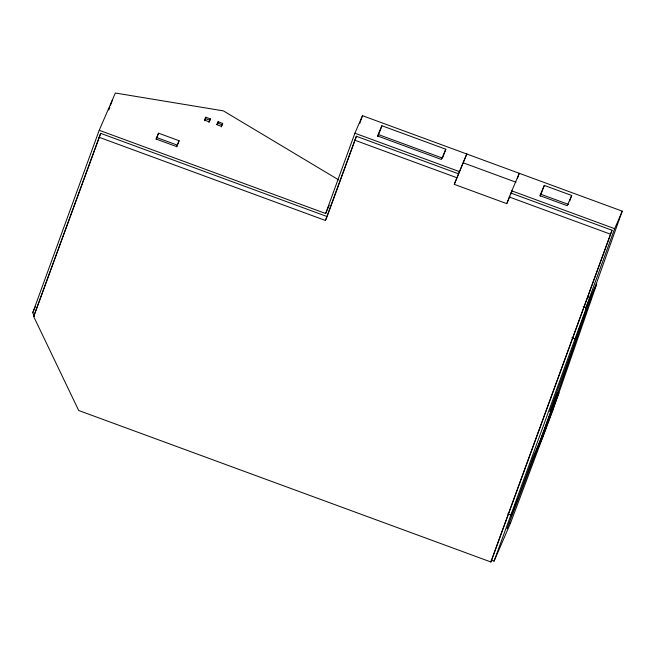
<?xml version="1.0" encoding="UTF-8"?>
<svg xmlns="http://www.w3.org/2000/svg" width="655" height="655" viewBox="0 0 655 655"><rect width="100%" height="100%" fill="white"/><g stroke="black" fill="none" stroke-linecap="round" stroke-linejoin="round"><path stroke-width="0.98" d="M540.702 439.89L551.797 410.325L585.513 313.311M491.168 560.099L494.05 561.155L510.474 523.189L552.714 410.66L596.639 284.245L596.181 284.073L585.414 308.964L585.865 309.135L596.639 284.245M359.751 123.353L362.493 115.681L622.25 211.147L596.181 284.073M34.51 316.398L32.75 312.713L99.216 130.28L115.345 93.018L223.396 110.875L338.709 179.912M108.795 110.024L109.843 107.15M110.539 105.234L112.635 99.486M454.259 184.35L466.778 154.007L454.259 184.35L506.757 203.648L510.875 193.061L612.024 230.232L490.89 561.982L78.69 410.488L33.683 316.529L100.69 133.35L327.123 216.568L325.437 220.465L99.003 137.247M100.69 133.35L33.683 316.529M156.209 139.31L158.559 133.178L179.102 140.727L176.752 146.859M205.359 118.58L205.85 117.237L210.411 118.915L209.927 120.25L205.359 118.58L204.409 120.766M216.977 124.54L218.099 121.74L222.659 123.418L221.226 126.947M99.216 130.28L325.65 213.497L354.904 133.211L362.493 115.681M325.437 220.465L356.377 136.281L458.377 173.763M327.467 215.61L356.377 136.281M377.853 136.51L381.906 125.735L445.818 149.225L442.895 157.249M510.875 193.061L519.276 173.305L517.327 178.651M540.244 196.197L544.305 185.414L571.692 195.485L569.744 200.839M490.89 561.982L612.024 230.232M585.414 308.964L614.668 228.677L622.25 211.147M494.05 561.155L585.865 309.135M511.432 515.174L517.573 498.873L511.432 515.174L507.781 513.831M571.823 337.71L575.475 339.053L586.847 307.825L591.064 298.09L587.412 296.748M591.064 298.09L549.692 411.618L557.929 392.582L558.838 392.918L542.586 437.524L534.308 456.658L550.56 412.052L558.838 392.918M537.837 447.512L507.044 528.683L533.44 456.224L541.677 437.188L557.929 392.582M32.75 312.713L35.534 306.286M158.559 133.178L156.029 139.024L176.572 146.573L179.102 140.727M205.85 117.237L204.581 120.16L209.15 121.838M208.978 122.444L210.411 118.915M218.099 121.74L216.83 124.663L221.398 126.341L222.659 123.418M325.65 213.497L329.244 205.203M381.906 125.735L377.485 135.962L441.396 159.452L445.818 149.225M506.757 203.648L509.983 196.197M510.785 194.33L511.997 191.538M544.305 185.414L539.876 195.64L567.271 205.711L571.692 195.485M575.475 339.053L579.691 329.309M463.527 162.931L516.025 182.221M378.656 134.652L442.567 158.142M541.055 194.339L568.442 204.401M354.904 133.211L459.188 171.536M511.694 190.834L614.668 228.677M354.691 140.17L456.691 177.661M509.189 196.958L610.337 234.13M217.607 123.074L222.176 124.753M156.93 137.64L177.48 145.189M583.196 306.483L586.847 307.825M551.797 410.325L552.714 410.66M541.677 437.188L542.586 437.524M509.565 522.854L510.474 523.189"/></g></svg>
